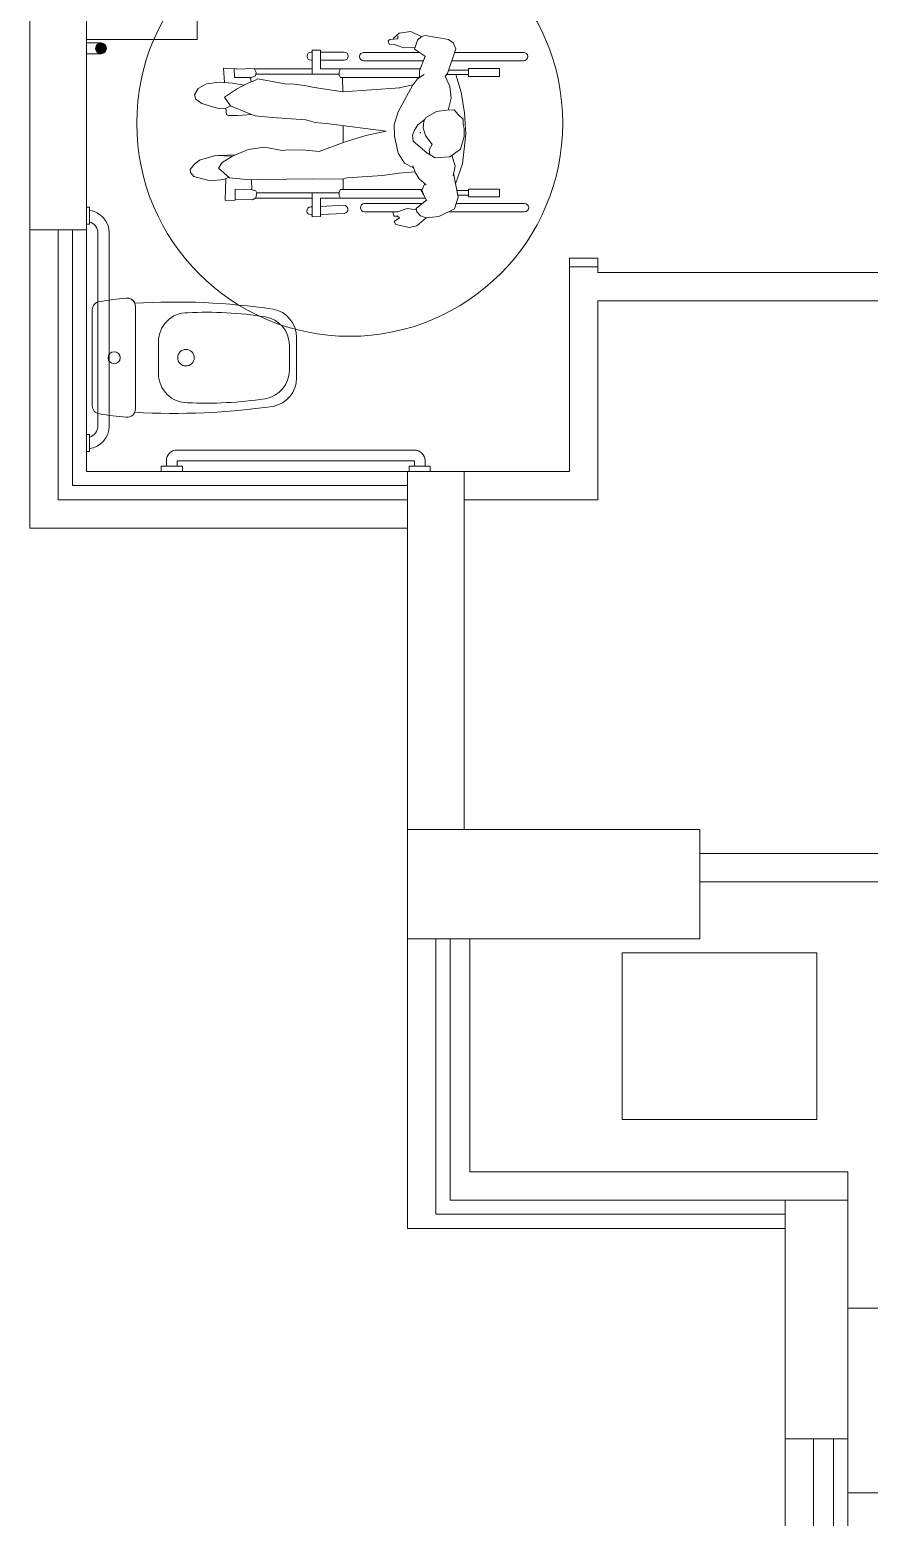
# Model space of a CAD drawing. Header units: metres. Extents: x 2855 to 2963, y 1748 to 1790.
# Drawn here: x 2856.36 to 2859.32, y 1758.49 to 1763.73 of the extents above; entities that cross this region are included whole.
import ezdxf

# ---------------------------------------------------------------- set-up
doc = ezdxf.new("R2010")
doc.units = ezdxf.units.M
doc.layers.add('PAREDES', color=7, linetype='Continuous')

msp = doc.modelspace()

# ---------------------------------------------------------------- hatches: boundary and pattern name
at = {"layer": 'PAREDES', "lineweight": 0}
h = msp.add_hatch(color=253, dxfattribs=at)
edge = h.paths.add_edge_path()
edge.add_arc((2856.611386613213, 1763.662819192647), 0.01889934769793531, 287.96603803457265, 327.19419804017224, ccw=False)
edge.add_line((2856.617216177454, 1763.644841386946), (2856.61473548144, 1763.644218913047))
edge.add_line((2856.614735481493, 1763.644218911769), (2856.61138661316, 1763.643919844323))
edge.add_line((2856.611386613213, 1763.643919845388), (2856.608435636306, 1763.644151652413))
edge.add_line((2856.60843563636, 1763.644151652839), (2856.60555704892, 1763.64484138716))
edge.add_arc((2856.611386613213, 1763.662819192647), 0.01889934769779114, 180, 252.0339619656807, ccw=False)
edge.add_arc((2856.611386613213, 1763.662819192647), 0.01889934769777722, 120.2872606572941, 180, ccw=False)
edge.add_line((2856.60185499848, 1763.679138925417), (2856.606449354458, 1763.681062241482))
edge.add_line((2856.606449354485, 1763.681062241907), (2856.611386613161, 1763.68171854097))
edge.add_line((2856.611386613213, 1763.681718541609), (2856.616323871888, 1763.681062242546))
edge.add_line((2856.616323871835, 1763.681062241907), (2856.620918227813, 1763.679138925841))
edge.add_arc((2856.611386613213, 1763.662819192647), 0.01889934769846034, 35.09016673235732, 59.71273934301911, ccw=False)
edge.add_arc((2856.649886826972, 1763.663586790453), 0.02515152846084497, 156.3314128091349, 205.952951961964)
msp.add_hatch(color=253, dxfattribs=at).paths.add_polyline_path([(2856.627271736932, 1763.652579652902, -0.2199627868662288), (2856.626850974024, 1763.673683762935, -0.1543174922274089), (2856.630285960898, 1763.662819192647, -0.1441280429517514)])

# ---------------------------------------------------------------- linework, layer by layer
at = {"layer": 'PAREDES', "color": 253, "lineweight": 0}
for p, q in [((2856.360450142468, 1763.023966906133), (2856.360450142468, 1764.548966906132)), ((2856.560450142468, 1763.023966906133), (2856.560450142468, 1764.283966906132)), ((2856.950450142471, 1764.283966906128), (2856.950450142471, 1763.693966906128)), ((2857.640229670302, 1763.698032075995), (2857.660977407579, 1763.716850569154)), ((2857.660977407579, 1763.716850569154), (2857.702494066765, 1763.722676893363)), ((2857.702494066765, 1763.722676893363), (2857.738587294169, 1763.70493401058)), ((2856.950450142471, 1763.693966906128), (2856.560450142472, 1763.693966906129)), ((2856.611386613213, 1763.681718540345), (2856.560450142472, 1763.681718540345)), ((2857.628049379398, 1763.693701339001), (2857.622395967311, 1763.689674428494)), ((2857.626498873081, 1763.677933971563), (2857.622395967311, 1763.689674428494)), ((2857.645242171942, 1763.676479162052), (2857.626498873081, 1763.677933971563)), ((2857.628049379398, 1763.693701339001), (2857.656177884119, 1763.696437703774)), ((2857.676638596904, 1763.665003408607), (2857.645242171942, 1763.676479162052)), ((2857.656177884119, 1763.696437703774), (2857.656468147743, 1763.707039377102)), ((2857.716037576792, 1763.665619288077), (2857.676638596904, 1763.665003408607)), ((2857.726088981172, 1763.692147141923), (2857.715050399845, 1763.660273299558)), ((2857.715050399845, 1763.660273299558), (2857.753519299552, 1763.63436411394)), ((2857.739463550263, 1763.70510023093), (2857.726088981172, 1763.692147141923)), ((2857.738587294169, 1763.70493401058), (2857.753224157425, 1763.707710532811)), ((2857.753224157425, 1763.707710532811), (2857.835428266964, 1763.693796689685)), ((2857.860655891622, 1763.661112431927), (2857.830955848702, 1763.573792318874)), ((2857.835428266964, 1763.693796689685), (2857.851792258223, 1763.681912924681)), ((2857.851792258223, 1763.681912924681), (2857.860655891622, 1763.661112431927)), ((2856.611386613213, 1763.643919844949), (2856.560450142472, 1763.643919844949)), ((2857.351287929017, 1763.649501596833), (2857.355157636834, 1763.649501596833)), ((2857.354851383216, 1763.621108623481), (2857.351287929017, 1763.621108623481)), ((2857.354851383216, 1763.572086831789), (2857.354851383216, 1763.656605044384)), ((2857.354851383216, 1763.656605044384), (2857.384786541172, 1763.656392328)), ((2857.384786541172, 1763.590261686494), (2857.384786541172, 1763.656392328)), ((2857.384786541172, 1763.649501596833), (2857.467895158277, 1763.649501596833)), ((2857.467895158277, 1763.621108623481), (2857.384786541172, 1763.621108623481)), ((2857.536194029063, 1763.648669298868), (2857.732279545729, 1763.648669298868)), ((2857.746618656522, 1763.619474981512), (2857.536194029063, 1763.619474981512)), ((2857.752647959201, 1763.634950970311), (2857.73273910758, 1763.583849013569)), ((2858.099584330896, 1763.619474981512), (2857.84649381577, 1763.619474981512)), ((2857.85642362974, 1763.648669298868), (2858.099584330896, 1763.648669298868)), ((2857.088701220254, 1763.590728363752), (2857.042740539619, 1763.592945325152)), ((2857.042740539619, 1763.592945325152), (2857.045838815589, 1763.542223667093)), ((2857.081339808658, 1763.560821709003), (2857.080792923757, 1763.590850741922)), ((2857.081339808658, 1763.560821709003), (2857.141472608264, 1763.559801957419)), ((2857.150354780357, 1763.592164976287), (2857.087104078967, 1763.590047513389)), ((2857.139518408316, 1763.544351019652), (2857.137839285984, 1763.559863572481)), ((2857.141472608264, 1763.559801957419), (2857.154981997364, 1763.566053036435)), ((2857.157157304151, 1763.578350625057), (2857.150354780357, 1763.592164976287)), ((2857.151203346129, 1763.590441735626), (2857.354851383216, 1763.590441735626)), ((2857.154981997364, 1763.566053036435), (2857.157157304151, 1763.578350625057)), ((2857.155333357039, 1763.550312123), (2857.163619198972, 1763.555396687896)), ((2857.449971285934, 1763.572356711277), (2857.155577346173, 1763.572356711277)), ((2857.163619198972, 1763.555396687896), (2857.265816674949, 1763.536568535392)), ((2857.384786541172, 1763.590272046846), (2857.735241462178, 1763.590272046846)), ((2857.449971285934, 1763.581470920112), (2857.454590059054, 1763.590272046846)), ((2857.449971285934, 1763.568983444023), (2857.449971285934, 1763.581470920112)), ((2857.454590059054, 1763.560182317289), (2857.449971285934, 1763.568983444023)), ((2857.732824061437, 1763.560182317289), (2857.454590059054, 1763.560182317289)), ((2857.462119665661, 1763.560182317289), (2857.462871159021, 1763.509414765947)), ((2857.726017987398, 1763.555701199614), (2857.708351622945, 1763.531858712875)), ((2857.749126522817, 1763.570915854336), (2857.726017987398, 1763.555701199614)), ((2857.73273910758, 1763.583849013569), (2857.732840493013, 1763.561442537917)), ((2857.830955848702, 1763.573792318874), (2857.822748086696, 1763.565209773216)), ((2857.822748086696, 1763.565209773216), (2857.839614629183, 1763.528065327546)), ((2857.904600231928, 1763.570293703148), (2857.827610010955, 1763.570293703148)), ((2857.90525486119, 1763.586648646734), (2857.835328649834, 1763.586648646734)), ((2857.860893909137, 1763.570293703148), (2857.87895470349, 1763.508718945485)), ((2858.014468842931, 1763.592388656954), (2857.905291229482, 1763.592388656954)), ((2857.905291229482, 1763.592388656954), (2857.905291229482, 1763.564337210355)), ((2857.905291229482, 1763.564337210355), (2858.014468842931, 1763.564337210355)), ((2858.014468842931, 1763.564337210355), (2858.014468842931, 1763.592388656954)), ((2856.940896205052, 1763.498979255297), (2856.953696628409, 1763.521313237832)), ((2856.953696628409, 1763.521313237832), (2856.982728307146, 1763.537710022661)), ((2856.982728307146, 1763.537710022661), (2857.0291421394, 1763.543645658769)), ((2857.0291421394, 1763.543645658769), (2857.074725201224, 1763.53976352476)), ((2857.046404049829, 1763.491535114985), (2857.088478199698, 1763.519422141982)), ((2857.074725201224, 1763.53976352476), (2857.11500296128, 1763.533699105471)), ((2857.088478199698, 1763.519422141982), (2857.123751587861, 1763.538408057215)), ((2857.123751587861, 1763.538408057215), (2857.155333357039, 1763.550312123)), ((2857.265816674949, 1763.536568535392), (2857.282987792523, 1763.538462713164)), ((2857.282987792523, 1763.538462713164), (2857.32827571222, 1763.532124184629)), ((2857.32827571222, 1763.532124184629), (2857.362719891549, 1763.525543608318)), ((2857.362719891549, 1763.525543608318), (2857.463875561152, 1763.509253012191)), ((2857.463875561152, 1763.509253012191), (2857.663395691484, 1763.524318431414)), ((2857.708351622945, 1763.531858712875), (2857.657577807525, 1763.439032609964)), ((2857.659543860105, 1763.523419834283), (2857.710254672691, 1763.53442706464)), ((2857.839614629183, 1763.528065327546), (2857.844085769353, 1763.487292251711)), ((2857.87895470349, 1763.508718945485), (2857.891787920415, 1763.435511205223)), ((2856.944722121512, 1763.484365816018), (2856.940896205052, 1763.498979255297)), ((2856.966269154513, 1763.46911533375), (2856.944722121512, 1763.484365816018)), ((2857.020344093141, 1763.451756514991), (2856.966269154513, 1763.46911533375)), ((2857.04835917122, 1763.450981962108), (2857.020344093141, 1763.451756514991)), ((2857.067423683451, 1763.461020533569), (2857.046404049829, 1763.491535114985)), ((2857.069603181395, 1763.460093795926), (2857.04835917122, 1763.450981962108)), ((2857.051334266933, 1763.452258019571), (2857.052667621633, 1763.430429763524)), ((2857.129568542478, 1763.434596108469), (2857.067423683451, 1763.461020533569)), ((2857.844085769353, 1763.487292251711), (2857.833964636674, 1763.445624251154)), ((2857.052667621633, 1763.430429763524), (2857.060245938103, 1763.426860608381)), ((2857.060245938103, 1763.426860608381), (2857.091954318082, 1763.426407085647)), ((2857.091954318082, 1763.426407085647), (2857.141427921079, 1763.430156712763)), ((2857.15427303162, 1763.425348321826), (2857.129568542478, 1763.434596108469)), ((2857.214602268599, 1763.41934553698), (2857.15427303162, 1763.425348321826)), ((2857.332036338099, 1763.411683553397), (2857.214602268599, 1763.41934553698)), ((2857.365483920992, 1763.401715089293), (2857.332036338099, 1763.411683553397)), ((2857.414588387557, 1763.396861640984), (2857.365483920992, 1763.401715089293)), ((2857.657577807525, 1763.439032609964), (2857.643870095408, 1763.394630116649)), ((2857.751354860072, 1763.412839311673), (2857.727176693526, 1763.394039832395)), ((2857.747922530331, 1763.405352052328), (2857.745965847341, 1763.383260117569)), ((2857.753595817881, 1763.417727720877), (2857.747922530331, 1763.405352052328)), ((2857.792281298887, 1763.440639494877), (2857.753595817881, 1763.417727720877)), ((2857.828924208982, 1763.445307112959), (2857.792281298887, 1763.440639494877)), ((2857.854785842653, 1763.446934298653), (2857.828924208982, 1763.445307112959)), ((2857.868460761199, 1763.430090896638), (2857.854785842653, 1763.446934298653)), ((2857.885983458586, 1763.413333382543), (2857.868460761199, 1763.430090896638)), ((2857.88626029558, 1763.394553293276), (2857.885983458586, 1763.413333382543)), ((2857.891787920415, 1763.435511205223), (2857.895899609412, 1763.361058870912)), ((2857.614980186738, 1763.371445081836), (2857.414588387557, 1763.396861640984)), ((2857.464181245282, 1763.39057156421), (2857.463847559726, 1763.331481567176)), ((2857.467810789512, 1763.332954781716), (2857.54429788674, 1763.355660424706)), ((2857.54429788674, 1763.355660424706), (2857.614980186738, 1763.371445081836)), ((2857.643870095408, 1763.394630116649), (2857.64477582257, 1763.354053539793)), ((2857.64477582257, 1763.354053539793), (2857.657304527777, 1763.294487924508)), ((2857.715347584472, 1763.375227254602), (2857.708407840493, 1763.356873786784)), ((2857.708407840493, 1763.356873786784), (2857.710462452767, 1763.336493590139)), ((2857.727176693526, 1763.394039832395), (2857.715347584472, 1763.375227254602)), ((2857.745965847341, 1763.383260117569), (2857.753912822388, 1763.356489633539)), ((2857.753912822388, 1763.356489633539), (2857.777733446747, 1763.324123941886)), ((2857.877489924045, 1763.307802113789), (2857.889798443856, 1763.352173375133)), ((2857.895899609412, 1763.361058870912), (2857.884584266281, 1763.256514532444)), ((2857.890565188747, 1763.380538251288), (2857.88626029558, 1763.394553293276)), ((2857.889798443856, 1763.352173375133), (2857.890565188747, 1763.380538251288)), ((2857.071719124006, 1763.282466738831), (2857.129962065314, 1763.307214952732)), ((2857.129962065314, 1763.307214952732), (2857.186652746429, 1763.315068824892)), ((2857.186652746429, 1763.315068824892), (2857.24903395514, 1763.303573304901)), ((2857.24903395514, 1763.303573304901), (2857.259777876091, 1763.305030701295)), ((2857.259777876091, 1763.305030701295), (2857.320042964637, 1763.305158327435)), ((2857.320042964637, 1763.305158327435), (2857.379297799465, 1763.300052671322)), ((2857.379297799465, 1763.300052671322), (2857.467810789512, 1763.332954781716)), ((2857.657304527777, 1763.294487924508), (2857.68013822185, 1763.259300424266)), ((2857.710462452767, 1763.336493590139), (2857.758555709276, 1763.294606486911)), ((2857.758555709276, 1763.294606486911), (2857.787516861695, 1763.277795997552)), ((2857.777733446747, 1763.324123941886), (2857.766999573292, 1763.305811859521)), ((2857.766999573292, 1763.305811859521), (2857.76867054501, 1763.288735334548)), ((2857.839931917197, 1763.281415783003), (2857.877489924045, 1763.307802113789)), ((2856.925602171821, 1763.236343842057), (2856.939016040392, 1763.253956634011)), ((2856.939016040392, 1763.253956634011), (2856.95827679697, 1763.269085400812)), ((2856.95827679697, 1763.269085400812), (2857.014242927587, 1763.286083401084)), ((2857.014242927587, 1763.286083401084), (2857.073433727466, 1763.283195297043)), ((2857.025044504792, 1763.241178073034), (2857.037899584097, 1763.261063469035)), ((2857.064195855968, 1763.207600713046), (2857.025044504792, 1763.241178073034)), ((2857.025272228768, 1763.285545247024), (2857.086261687632, 1763.288572119297)), ((2857.037899584097, 1763.261063469035), (2857.071719124006, 1763.282466738831)), ((2857.68013822185, 1763.259300424266), (2857.712091581636, 1763.24278563647)), ((2857.709763308038, 1763.249112555293), (2857.718705021365, 1763.224814081776)), ((2857.787516861695, 1763.277795997552), (2857.839931917197, 1763.281415783003)), ((2857.857813782251, 1763.248567557397), (2857.847168364901, 1763.28647692392)), ((2857.851025481897, 1763.214138255665), (2857.857813782251, 1763.248567557397)), ((2857.884584266281, 1763.256514532444), (2857.859912104483, 1763.185972449581)), ((2856.92600636283, 1763.225318478109), (2856.925602171821, 1763.236343842057)), ((2856.938545999227, 1763.212299430955), (2856.92600636283, 1763.225318478109)), ((2856.995246081164, 1763.196416412051), (2856.938545999227, 1763.212299430955)), ((2857.044139731924, 1763.201007511803), (2856.995246081164, 1763.196416412051)), ((2857.062674353808, 1763.208905598426), (2857.044139731924, 1763.201007511803)), ((2857.048204572963, 1763.12865396595), (2857.051228788749, 1763.204028344126)), ((2857.136214705929, 1763.19956303314), (2857.064195855968, 1763.207600713046)), ((2857.173969474195, 1763.201455690588), (2857.136214705929, 1763.19956303314)), ((2857.142006895751, 1763.165097722311), (2857.141092882429, 1763.199807577538)), ((2857.357668120224, 1763.203106300261), (2857.173969474195, 1763.201455690588)), ((2857.460936632672, 1763.201911677367), (2857.357668120224, 1763.203106300261)), ((2857.477967426514, 1763.207191442081), (2857.460936632672, 1763.201911677367)), ((2857.464270302912, 1763.202945157935), (2857.463816529395, 1763.166050328487)), ((2857.602736027869, 1763.214876068571), (2857.477967426514, 1763.207191442081)), ((2857.660877444761, 1763.223562612538), (2857.602736027869, 1763.214876068571)), ((2857.717314643222, 1763.228592336037), (2857.659562585928, 1763.223445431378)), ((2857.718705021365, 1763.224814081776), (2857.731416433603, 1763.204099476942)), ((2857.731416433603, 1763.204099476942), (2857.756394202492, 1763.182608757627)), ((2857.869018251884, 1763.138576363169), (2857.852785548907, 1763.223065067238)), ((2857.083413371345, 1763.166975556711), (2857.142001896659, 1763.165098906668)), ((2857.083413371345, 1763.166975556711), (2857.083689100125, 1763.128101880043)), ((2857.156536700871, 1763.16165540342), (2857.142001896659, 1763.165098906668)), ((2857.144982377359, 1763.129488881621), (2857.155964104493, 1763.136876608552)), ((2857.154523196837, 1763.135907268104), (2857.354851383216, 1763.135907268104)), ((2857.155964104493, 1763.136876608552), (2857.15962941051, 1763.153992292453)), ((2857.159494309972, 1763.153992292453), (2857.156536700871, 1763.16165540342)), ((2857.449487422234, 1763.153992292453), (2857.159494309972, 1763.153992292453)), ((2857.354851383216, 1763.153992292453), (2857.354851383216, 1763.069743959345)), ((2857.384786541172, 1763.136087317235), (2857.384786541172, 1763.071339885475)), ((2857.384786541172, 1763.136076956883), (2857.75359741057, 1763.136076956883)), ((2857.454590059054, 1763.166166686441), (2857.449971285934, 1763.157365559707)), ((2857.449971285934, 1763.157365559707), (2857.449971285934, 1763.144878083617)), ((2857.449971285934, 1763.144878083617), (2857.454590059054, 1763.136076956883)), ((2857.742134362454, 1763.166166686441), (2857.454590059054, 1763.166166686441)), ((2857.736212136007, 1763.166166686441), (2857.757776347002, 1763.128844222847)), ((2857.751387717524, 1763.187396618797), (2857.741067112674, 1763.163718099906)), ((2857.741067112674, 1763.163718099906), (2857.748850119872, 1763.144293375479)), ((2857.856281854069, 1763.097695274595), (2857.869018251884, 1763.138576363169)), ((2857.90525486119, 1763.16205671183), (2857.864507003548, 1763.16205671183)), ((2857.905291229482, 1763.145701768243), (2857.86764925723, 1763.145701768243)), ((2858.014468842931, 1763.16779672205), (2857.905291229482, 1763.16779672205)), ((2857.905291229482, 1763.16779672205), (2857.905291229482, 1763.139745275451)), ((2857.905291229482, 1763.139745275451), (2858.014468842931, 1763.139745275451)), ((2858.014468842931, 1763.139745275451), (2858.014468842931, 1763.16779672205)), ((2857.048375065847, 1763.127581958384), (2857.0836884086, 1763.128199374887)), ((2857.083673334155, 1763.130324648567), (2857.144982377359, 1763.129488881621)), ((2857.354851383216, 1763.105268964859), (2857.349615830315, 1763.105025460915)), ((2857.466097144281, 1763.110442970734), (2857.384953929329, 1763.10666902495)), ((2857.539258176428, 1763.116766351887), (2857.742979227929, 1763.116766351887)), ((2857.656664637962, 1763.087572034532), (2857.539258176428, 1763.087572034532)), ((2857.639200145417, 1763.087365440498), (2857.643019408012, 1763.072058668437)), ((2857.689668657832, 1763.098875843103), (2857.655590587562, 1763.08720417449)), ((2857.721983634642, 1763.094168252695), (2857.689668657832, 1763.098875843103)), ((2857.758972401707, 1763.129820480071), (2857.721346442074, 1763.099108996102)), ((2857.723613478656, 1763.08724659514), (2857.721346442074, 1763.099108996102)), ((2857.7357436232, 1763.072956430286), (2857.723613478656, 1763.08724659514)), ((2857.800534347251, 1763.070902928186), (2857.856281854069, 1763.097695274595)), ((2858.10264847826, 1763.087572034532), (2857.835218174693, 1763.087572034532)), ((2857.862223399062, 1763.116766351887), (2858.10264847826, 1763.116766351887)), ((2857.350934952748, 1763.07666314698), (2857.35480048196, 1763.076842931546)), ((2857.354824581435, 1763.069732926088), (2857.384786541172, 1763.071339885475)), ((2857.384786541172, 1763.078237573868), (2857.467416266713, 1763.082080656799)), ((2857.643019408012, 1763.072058668437), (2857.65583239141, 1763.072306383855)), ((2857.662395339067, 1763.066419578734), (2857.644129320768, 1763.053762822445)), ((2857.644129320768, 1763.053762822445), (2857.649268541613, 1763.043028393977)), ((2857.649268541613, 1763.043028393977), (2857.698025579004, 1763.032065380837)), ((2857.65583239141, 1763.072306383855), (2857.662395339067, 1763.066419578734)), ((2857.698025579004, 1763.032065380837), (2857.722866681514, 1763.038371707086)), ((2857.722866681514, 1763.038371707086), (2857.756545677552, 1763.066071342256)), ((2857.756545677552, 1763.066071342256), (2857.7357436232, 1763.072956430286)), ((2857.756545677552, 1763.066071342256), (2857.800534347251, 1763.070902928186)), ((2856.360450142468, 1761.973966906132), (2856.360450142468, 1763.023966906133)), ((2856.560450142468, 1763.023966906133), (2856.360450142468, 1763.023966906133)), ((2856.460450142468, 1762.073966906132), (2856.460450142468, 1763.023966906133)), ((2856.510450142468, 1762.123966906132), (2856.510450142468, 1763.023966906133)), ((2856.560450142468, 1762.173966906132), (2856.560450142468, 1763.023966906133)), ((2856.600450142333, 1762.333469805212), (2856.600450142336, 1763.013469805212)), ((2856.640450142333, 1762.333469805212), (2856.640450142335, 1763.013469805212)), ((2858.260440417437, 1762.893993997552), (2858.260440417437, 1762.173959024864)), ((2858.360470015675, 1762.923994044341), (2858.260470001639, 1762.923994044341)), ((2858.260470001639, 1762.923994044341), (2858.260470001639, 1762.893993997552)), ((2858.360470015676, 1762.923994044341), (2858.260470001638, 1762.923994044341)), ((2858.260470001638, 1762.923994044341), (2858.260470001638, 1762.893993997552)), ((2858.260470001639, 1762.893993997552), (2858.360470015675, 1762.893993997552)), ((2858.260470001638, 1762.893993997552), (2858.360470015676, 1762.893993997552)), ((2858.260502617574, 1762.893993997552), (2858.360501988429, 1762.893990596354)), ((2858.360501988429, 1762.893990596354), (2858.360466614572, 1762.873997445395)), ((2858.360470015675, 1762.893993997552), (2858.360470015675, 1762.923994044341)), ((2858.360470015676, 1762.893993997552), (2858.360470015676, 1762.923994044341)), ((2858.360438042921, 1762.873997445539), (2858.360441830067, 1762.873997445395)), ((2858.360441830067, 1762.873997445395), (2862.090451312168, 1762.873997426716)), ((2858.360462533107, 1762.773997431359), (2858.360422533711, 1762.073966906132)), ((2858.360441830067, 1762.773997431359), (2862.090451312168, 1762.773997412679)), ((2856.580450142472, 1762.742149259891), (2856.580450142472, 1762.405784552365)), ((2856.732850142475, 1762.753804092106), (2856.732850142475, 1762.394129704994)), ((2856.813650142476, 1762.517066898831), (2856.813650142476, 1762.630866898584)), ((2856.813650142476, 1762.630866898698), (2856.813650142476, 1762.517066898717)), ((2857.274650142485, 1762.530066898714), (2857.274650142485, 1762.617866898701)), ((2857.300050142485, 1762.502666898719), (2857.300050142485, 1762.645266898696)), ((2856.879200142472, 1762.248966906128), (2857.714700142471, 1762.248966906128)), ((2856.841700142472, 1762.192716906128), (2856.841700142472, 1762.211466906128)), ((2856.879200142472, 1762.211466906128), (2857.714700142471, 1762.211466906128)), ((2856.879200142472, 1762.192716906128), (2856.879200142472, 1762.211466906128)), ((2857.714700142471, 1762.192716906128), (2857.714700142471, 1762.211466906128)), ((2857.752200142471, 1762.192716906128), (2857.752200142471, 1762.211466906128)), ((2857.690450142468, 1762.173966906132), (2856.560450142468, 1762.173966906132)), ((2856.822950142473, 1762.173966906128), (2856.822950142473, 1762.192716906128)), ((2856.822950142473, 1762.192716906128), (2856.897950142472, 1762.192716906128)), ((2856.822950142473, 1762.173966906128), (2856.822950142473, 1762.192716906128)), ((2856.897950142472, 1762.173966906128), (2856.897950142472, 1762.192716906128)), ((2856.897950142472, 1762.173966906128), (2856.897950142472, 1762.192716906128)), ((2857.890450142468, 1762.173966906132), (2857.690450142468, 1762.173966906132)), ((2857.690450142468, 1760.528966906133), (2857.690450142468, 1762.173966906132)), ((2857.695950142473, 1762.173966906128), (2857.695950142473, 1762.192716906128)), ((2857.695950142473, 1762.173966906128), (2857.695950142473, 1762.192716906128)), ((2857.695950142473, 1762.192716906128), (2857.770950142472, 1762.192716906128)), ((2857.770950142472, 1762.173966906128), (2857.770950142472, 1762.192716906128)), ((2857.770950142472, 1762.173966906128), (2857.770950142472, 1762.192716906128)), ((2857.890450142466, 1760.913966906132), (2857.890450142468, 1762.173966906132)), ((2857.890450142468, 1762.173966906132), (2858.260440417437, 1762.173959024864)), ((2858.360438042921, 1762.173963117203), (2858.360441830067, 1762.173963117059)), ((2857.690450142468, 1762.123966906132), (2856.510450142468, 1762.123966906132)), ((2857.690450142468, 1762.073966906132), (2856.460450142468, 1762.073966906132)), ((2857.890450142468, 1762.073966906132), (2858.360422533711, 1762.073966906132)), ((2857.690450142468, 1761.973966906132), (2856.360450142468, 1761.973966906132)), ((2858.720450142466, 1760.913966906132), (2857.690450142466, 1760.913966906132)), ((2858.720450142466, 1760.913966906132), (2858.720450142466, 1760.528966906132)), ((2858.720450142466, 1760.828966906132), (2862.670450142467, 1760.828966906132)), ((2858.720450142466, 1760.728966906132), (2862.670450142467, 1760.728966906132)), ((2857.690450142468, 1759.508966906133), (2857.690450142468, 1760.528966906133)), ((2858.720450142466, 1760.528966906132), (2857.690450142468, 1760.528966906133)), ((2857.790450142468, 1759.558966906132), (2857.790450142468, 1760.528966906132)), ((2857.840450142468, 1759.608966906133), (2857.840450142468, 1760.528966906132)), ((2857.910450142469, 1759.708966906132), (2857.910450142468, 1760.528966906133)), ((2859.131338278294, 1760.479712447551), (2858.446338278294, 1760.479712447551)), ((2858.446338278294, 1760.479712447551), (2858.446338278294, 1759.892712447551)), ((2859.131338278294, 1760.253304053151), (2859.131338278294, 1760.479712447551)), ((2859.131338278294, 1759.892712447551), (2859.131338278294, 1760.253304053151)), ((2858.446338278294, 1759.892712447551), (2859.131338278294, 1759.892712447551)), ((2859.240450142468, 1759.708966906132), (2857.910450142469, 1759.708966906132)), ((2859.240450142468, 1759.608966906133), (2859.240450142468, 1759.708966906132)), ((2859.020450142468, 1759.608966906133), (2857.840450142468, 1759.608966906133)), ((2859.020450142468, 1758.768966906132), (2859.020450142468, 1759.608966906133)), ((2859.020450142468, 1759.608966906133), (2859.240450142468, 1759.608966906133)), ((2859.240450142468, 1759.608966906133), (2859.240450142468, 1758.768966906132)), ((2859.020450142468, 1759.558966906132), (2857.790450142468, 1759.558966906132)), ((2859.020450142468, 1759.508966906133), (2857.690450142468, 1759.508966906133)), ((2860.240450142468, 1759.228966906131), (2859.240450142468, 1759.228966906131)), ((2859.240450142468, 1759.228966906131), (2859.240450142468, 1758.578966906131)), ((2859.020450142468, 1758.768966906132), (2859.020450142468, 1756.978966906132)), ((2859.240450142468, 1758.768966906132), (2859.020450142468, 1758.768966906132)), ((2859.120450142468, 1757.078966906132), (2859.120450142468, 1758.768966906132)), ((2859.190450142468, 1757.128966906133), (2859.190450142468, 1758.768966906132)), ((2859.240450142468, 1757.178966906132), (2859.240450142468, 1758.768966906132)), ((2859.240450142468, 1758.578966906131), (2860.240450142468, 1758.578966906131))]:
    msp.add_line(p, q, dxfattribs=at)
for points in [[(2856.570450142327, 1763.103469805212), (2856.570450142327, 1763.043469805212), (2856.560450142327, 1763.043469805212), (2856.560450142328, 1763.103469805212)], [(2856.570450142472, 1762.244215095084), (2856.570450142472, 1762.304215095084), (2856.560450142472, 1762.304215095084), (2856.560450142472, 1762.244215095084)]]:
    msp.add_lwpolyline(points, close=True, dxfattribs=at)
for centre, radius in [((2857.48715232779, 1763.399270736246), 0.75), ((2856.611386613213, 1763.662819192647), 0.01889934769779801), ((2856.65773735478, 1762.573966898707), 0.02115120597989971), ((2856.910450142472, 1762.573966906128), 0.02912074028671441)]:
    msp.add_circle(centre, radius, dxfattribs=at)
for centre, radius, start, end in [((2857.351287929017, 1763.635305110157), 0.01419648667596684, 90, 270), ((2857.467895158277, 1763.635305110157), 0.01419648667596684, 270, 90), ((2857.536194029063, 1763.63407214019), 0.0145971586776792, 90, 270), ((2858.099584330896, 1763.63407214019), 0.0145971586776792, 270, 90), ((2856.560450142335, 1763.013469805212), 0.08000000000000002, 359.9999999998046, 82.81924422429314), ((2857.350275391531, 1763.090844303948), 0.01419648667596684, 92.66288997921289, 272.6628899792129), ((2857.466756705497, 1763.096261813766), 0.01419648667596684, 272.6628899792129, 92.66288997921289), ((2857.539258176428, 1763.102169193209), 0.0145971586776792, 90, 270), ((2858.10264847826, 1763.102169193209), 0.0145971586776792, 270, 90), ((2856.560450142335, 1763.013469805212), 0.04000000000000001, 359.9999999997916, 75.52248782585636), ((2856.610450144774, 1762.742149245412), 0.03, 99.0381670113933, 179.9999723478224), ((2856.702850142476, 1762.753804092104), 0.03000000000000174, 24.38821745015286, 96.57263948836064), ((2856.702850142476, 1762.753804092104), 0.03, 3.947348248508193e-09, 95.33987523605524), ((2856.610450142472, 1762.405784552367), 0.03, 180.0000000029703, 260.9618328961078), ((2856.70285014249, 1762.394129705152), 0.03, 264.6601247650959, 359.9999996984382), ((2856.560450142333, 1762.333469805212), 0.08000000000000002, 277.1807557829282, 359.9999999997916), ((2856.560450142333, 1762.333469805212), 0.04000000000000001, 284.4775121896168, 359.9999999997916), ((2856.879200142472, 1762.211466906128), 0.03750000000000001, 90, 180), ((2857.714700142471, 1762.211466906128), 0.03750000000000001, 0, 90)]:
    msp.add_arc(centre, radius, start, end, dxfattribs=at)
at = {"layer": 'PAREDES', "color": 253, "lineweight": 0, "extrusion": (0, 0, -1)}
for centre, major_axis, ratio, start_param, end_param in [((2856.837150142478, 1761.316966898912), (1.041638999301169, -1.041638999301169), 0.9999999999985322, 3.769245044292145, 3.833792412471069), ((2856.910704283598, 1761.296042983157), (-1.900979563940023, 0.08271270648692323), 0.7741838147788204, 1.442067227292006, 1.698924808627825), ((2856.910704283598, 1761.296042983157), (-1.900979563940023, 0.08271270648692323), 0.7741838147788204, 1.442067227292006, 1.698924808627825), ((2856.910704283598, 1761.296042983157), (-1.900979563940023, 0.08271270648692323), 0.7741838147788204, 1.442067227292006, 1.698924808627825), ((2856.910704283598, 1761.296042983157), (-1.900979563940023, 0.08271270648692323), 0.7741838147788204, 1.442067227292006, 1.698924808627825), ((2856.910704283598, 1761.296042983157), (-1.900979563940023, 0.08271270648692323), 0.7741838147788204, 1.442067227292006, 1.698924808627825), ((2856.910704283598, 1761.296042983157), (-1.900979563939897, 0.08271270648688694), 0.7741838147788719, 1.44206722729204, 1.698924808627846), ((2856.915250142479, 1762.630866898698), (0.07184204896399968, -0.07184204896399962), 0.9999999999925179, 2.356194490188604, 3.937288259579715), ((2856.915250142479, 1762.630866898698), (0.07184204896399968, -0.07184204896399962), 0.9999999999925179, 2.356194490188604, 3.937288259579715), ((2856.915250142479, 1762.630866898698), (0.07184204896399968, -0.07184204896399962), 0.9999999999925179, 2.356194490188604, 3.937288259579715), ((2856.915250142479, 1762.630866898698), (0.07184204896399968, -0.07184204896399962), 0.9999999999925179, 2.356194490188604, 3.937288259579715), ((2856.915250142479, 1762.630866898698), (0.07184204896399968, -0.07184204896399962), 0.9999999999925179, 2.356194490188604, 3.937288259579715), ((2856.915250142479, 1762.630866898698), (0.07184204896399968, -0.07184204896399962), 0.9999999999925179, 2.356194490188604, 3.937288259579715), ((2856.915250142479, 1762.630866898698), (0.07184204896399968, -0.07184204896399962), 0.9999999999925179, 2.356194490188604, 3.937288259579715), ((2856.915250142479, 1762.630866898698), (0.07184204896399968, -0.07184204896399962), 0.9999999999925179, 2.356194490188604, 3.937288259579715), ((2856.915250142479, 1762.630866898698), (0.07184204896399968, -0.07184204896399962), 0.9999999999925179, 2.356194490188604, 3.937288259579715), ((2856.915250142479, 1762.630866898698), (0.07184204896399968, -0.07184204896399962), 0.9999999999925179, 2.356194490188604, 3.937288259579715), ((2856.915250142479, 1762.630866898698), (0.07184204896399968, -0.07184204896399962), 0.9999999999925179, 2.356194490188604, 3.937288259579715), ((2856.915250142479, 1762.630866898698), (0.07184204896399968, -0.07184204896399962), 0.9999999999925179, 2.356194490188604, 3.937288259579715), ((2856.915250142479, 1762.630866898698), (0.07184204896399968, -0.07184204896399962), 0.9999999999925179, 2.356194490188604, 3.937288259579715), ((2856.915250142479, 1762.630866898698), (0.07184204896399968, -0.07184204896399962), 0.9999999999925179, 2.356194490188604, 3.937288259579715), ((2856.915250142479, 1762.630866898698), (0.07184204896399968, -0.07184204896399962), 0.9999999999925179, 2.356194490188604, 3.937288259579715), ((2856.915250142479, 1762.630866898698), (0.07184204896399968, -0.07184204896399962), 0.9999999999925179, 2.356194490188604, 3.937288259579715), ((2856.915250142479, 1762.630866898698), (0.07184204896399968, -0.07184204896399962), 0.9999999999925179, 2.356194490188604, 3.937288259579715), ((2856.915250142479, 1762.630866898698), (0.07184204896399968, -0.07184204896399962), 0.9999999999925179, 2.356194490188604, 3.937288259579715), ((2856.915250142479, 1762.630866898698), (0.07184204896399968, -0.07184204896399962), 0.9999999999925179, 2.356194490188604, 3.937288259579715), ((2856.915250142479, 1762.630866898698), (0.07184204896399968, -0.07184204896399962), 0.9999999999925179, 2.356194490188604, 3.937288259579715), ((2856.915250142479, 1762.630866898698), (0.07184204896399968, -0.07184204896399962), 0.9999999999925179, 2.356194490188604, 3.937288259579715), ((2856.915250142479, 1762.630866898698), (0.07184204896399968, -0.07184204896399962), 0.9999999999925179, 2.356194490188604, 3.937288259579715), ((2856.915250142479, 1762.630866898698), (0.07184204896399968, -0.07184204896399962), 0.9999999999925179, 2.356194490188604, 3.937288259579715), ((2856.915250142479, 1762.630866898698), (0.07184204896399968, -0.07184204896399962), 0.9999999999925179, 2.356194490188604, 3.937288259579715), ((2856.915250142479, 1762.630866898698), (0.07184204896399968, -0.07184204896399962), 0.9999999999925179, 2.356194490188604, 3.937288259579715), ((2856.915250142479, 1762.630866898698), (0.07184204896399968, -0.07184204896399962), 0.9999999999925179, 2.356194490188604, 3.937288259579715), ((2856.915250142479, 1762.630866898698), (0.07184204896399968, -0.07184204896399962), 0.9999999999925179, 2.356194490188604, 3.937288259579715), ((2856.915250142479, 1762.630866898698), (0.07184204896399968, -0.07184204896399962), 0.9999999999925179, 2.356194490188604, 3.937288259579715), ((2856.915250142479, 1762.630866898698), (0.07184204896399968, -0.07184204896399962), 0.9999999999925179, 2.356194490188604, 3.937288259579715), ((2856.915250142479, 1762.630866898698), (0.07184204896399968, -0.07184204896399962), 0.9999999999925179, 2.356194490188604, 3.937288259579715), ((2856.915250142479, 1762.630866898698), (0.07184204896399968, -0.07184204896399962), 0.9999999999925179, 2.356194490188604, 3.937288259579715), ((2856.915250142479, 1762.630866898698), (0.07184204896399968, -0.07184204896399962), 0.9999999999925179, 2.356194490188604, 3.937288259579715), ((2856.915250142479, 1762.630866898698), (0.07184204896399968, -0.07184204896399962), 0.9999999999925179, 2.356194490188604, 3.937288259579715), ((2856.915250142479, 1762.630866898698), (0.07184204896399968, -0.07184204896399962), 0.9999999999925179, 2.356194490188604, 3.937288259579715), ((2856.915250142479, 1762.630866898698), (0.07184204896399968, -0.07184204896399962), 0.9999999999925179, 2.356194490188604, 3.937288259579715), ((2856.915250142479, 1762.630866898698), (0.07184204896399968, -0.07184204896399962), 0.9999999999925179, 2.356194490188604, 3.937288259579715), ((2856.915250142479, 1762.630866898698), (0.07184204896399968, -0.07184204896399962), 0.9999999999925179, 2.356194490188604, 3.937288259579715), ((2856.915250142479, 1762.630866898698), (0.07184204896399968, -0.07184204896399962), 0.9999999999925179, 2.356194490188604, 3.937288259579715), ((2856.915250142479, 1762.630866898698), (0.07184204896399968, -0.07184204896399962), 0.9999999999925179, 2.356194490188604, 3.937288259579715), ((2856.915250142479, 1762.630866898698), (0.07184204896399968, -0.07184204896399962), 0.9999999999925179, 2.356194490188604, 3.937288259579715), ((2856.915250142479, 1762.630866898698), (0.07184204896399968, -0.07184204896399962), 0.9999999999925179, 2.356194490188604, 3.937288259579715), ((2856.915250142479, 1762.630866898698), (0.07184204896399968, -0.07184204896399962), 0.9999999999925179, 2.356194490188604, 3.937288259579715), ((2856.915250142479, 1762.630866898698), (0.07184204896399968, -0.07184204896399962), 0.9999999999925179, 2.356194490188604, 3.937288259579715), ((2856.915250142479, 1762.630866898698), (0.07184204896399968, -0.07184204896399962), 0.9999999999925179, 2.356194490188604, 3.937288259579715), ((2856.915250142479, 1762.630866898698), (0.07184204896399968, -0.07184204896399962), 0.9999999999925179, 2.356194490188604, 3.937288259579715), ((2856.915250142479, 1762.630866898698), (0.07184204896399968, -0.07184204896399962), 0.9999999999925179, 2.356194490188604, 3.937288259579715), ((2856.915250142479, 1762.630866898698), (0.07184204896399968, -0.07184204896399962), 0.9999999999925179, 2.356194490188604, 3.937288259579715), ((2856.915250142479, 1762.630866898698), (0.07184204896399968, -0.07184204896399962), 0.9999999999925179, 2.356194490188604, 3.937288259579715), ((2856.915250142479, 1762.630866898698), (0.07184204896399968, -0.07184204896399962), 0.9999999999925179, 2.356194490188604, 3.937288259579715), ((2856.915250142479, 1762.630866898698), (0.07184204896399968, -0.07184204896399962), 0.9999999999925179, 2.356194490188604, 3.937288259579715), ((2856.915250142479, 1762.630866898698), (0.07184204896399968, -0.07184204896399962), 0.9999999999925179, 2.356194490188604, 3.937288259579715), ((2856.915250142479, 1762.630866898698), (0.07184204896399968, -0.07184204896399962), 0.9999999999925179, 2.356194490188604, 3.937288259579715), ((2856.915250142479, 1762.630866898698), (0.07184204896399968, -0.07184204896399962), 0.9999999999925179, 2.356194490188604, 3.937288259579715), ((2856.915250142479, 1762.630866898698), (0.07184204896399968, -0.07184204896399962), 0.9999999999925179, 2.356194490188604, 3.937288259579715), ((2856.915250142479, 1762.630866898698), (0.07184204896399968, -0.07184204896399962), 0.9999999999925179, 2.356194490188604, 3.937288259579715), ((2856.915250142479, 1762.630866898698), (0.07184204896399968, -0.07184204896399962), 0.9999999999925179, 2.356194490188604, 3.937288259579715), ((2856.915250142479, 1762.630866898698), (0.07184204896399968, -0.07184204896399962), 0.9999999999925179, 2.356194490188604, 3.937288259579715), ((2856.915250142479, 1762.630866898698), (0.07184204896399968, -0.07184204896399962), 0.9999999999925179, 2.356194490188604, 3.937288259579715), ((2856.915250142479, 1762.630866898698), (0.07184204896399968, -0.07184204896399962), 0.9999999999925179, 2.356194490188604, 3.937288259579715), ((2856.915250142479, 1762.630866898698), (0.07184204896399968, -0.07184204896399962), 0.9999999999925179, 2.356194490188604, 3.937288259579715), ((2856.915250142479, 1762.630866898698), (0.07184204896399968, -0.07184204896399962), 0.9999999999925179, 2.356194490188604, 3.937288259579715), ((2856.915250142479, 1762.630866898698), (0.07184204896399968, -0.07184204896399962), 0.9999999999925179, 2.356194490188604, 3.937288259579715), ((2856.915250142479, 1762.630866898698), (0.07184204896399968, -0.07184204896399962), 0.9999999999925179, 2.356194490188604, 3.937288259579715), ((2856.915250142479, 1762.630866898698), (0.07184204896399968, -0.07184204896399962), 0.9999999999925179, 2.356194490188604, 3.937288259579715), ((2856.915250142479, 1762.630866898698), (0.07184204896399968, -0.07184204896399962), 0.9999999999925179, 2.356194490188604, 3.937288259579715), ((2856.915250142479, 1762.630866898698), (0.07184204896399968, -0.07184204896399962), 0.9999999999925179, 2.356194490188604, 3.937288259579715), ((2856.915250142479, 1762.630866898698), (0.07184204896399968, -0.07184204896399962), 0.9999999999925179, 2.356194490188604, 3.937288259579715), ((2856.915250142479, 1762.630866898698), (0.07184204896399968, -0.07184204896399962), 0.9999999999925179, 2.356194490188604, 3.937288259579715), ((2856.915250142479, 1762.630866898698), (0.07184204896399968, -0.07184204896399962), 0.9999999999925179, 2.356194490188604, 3.937288259579715), ((2856.915250142479, 1762.630866898698), (0.07184204896399968, -0.07184204896399962), 0.9999999999925179, 2.356194490188604, 3.937288259579715), ((2856.915250142479, 1762.630866898698), (0.07184204896399968, -0.07184204896399962), 0.9999999999925179, 2.356194490188604, 3.937288259579715), ((2856.915250142479, 1762.630866898698), (0.07184204896399968, -0.07184204896399962), 0.9999999999925179, 2.356194490188604, 3.937288259579715), ((2856.915250142479, 1762.630866898698), (0.07184204896399968, -0.07184204896399962), 0.9999999999925179, 2.356194490188604, 3.937288259579715), ((2856.915250142479, 1762.630866898698), (0.07184204896399968, -0.07184204896399962), 0.9999999999925179, 2.356194490188604, 3.937288259579715), ((2856.915250142479, 1762.630866898698), (0.07184204896399968, -0.07184204896399962), 0.9999999999925179, 2.356194490188604, 3.937288259579715), ((2856.915250142479, 1762.630866898698), (0.07184204896399968, -0.07184204896399962), 0.9999999999925179, 2.356194490188604, 3.937288259579715), ((2856.915250142479, 1762.630866898698), (0.07184204896399968, -0.07184204896399962), 0.9999999999925179, 2.356194490188604, 3.937288259579715), ((2856.915250142479, 1762.630866898698), (0.07184204896399968, -0.07184204896399962), 0.9999999999925179, 2.356194490188604, 3.937288259579715), ((2856.915250142479, 1762.630866898698), (0.07184204896399968, -0.07184204896399962), 0.9999999999925179, 2.356194490188604, 3.937288259579715), ((2856.915250142479, 1762.630866898698), (0.07184204896399968, -0.07184204896399962), 0.9999999999925179, 2.356194490188604, 3.937288259579715), ((2856.915250142479, 1762.630866898698), (0.07184204896399968, -0.07184204896399962), 0.9999999999925179, 2.356194490188604, 3.937288259579715), ((2856.915250142479, 1762.630866898698), (0.07184204896399968, -0.07184204896399962), 0.9999999999925179, 2.356194490188604, 3.937288259579715), ((2856.915250142479, 1762.630866898698), (0.07184204896399968, -0.07184204896399962), 0.9999999999925179, 2.356194490188604, 3.937288259579715), ((2856.915250142479, 1762.630866898698), (0.07184204896399968, -0.07184204896399962), 0.9999999999925179, 2.356194490188604, 3.937288259579715), ((2856.915250142479, 1762.630866898698), (0.07184204896399968, -0.07184204896399962), 0.9999999999925179, 2.356194490188604, 3.937288259579715), ((2856.915250142479, 1762.630866898698), (0.07184204896399968, -0.07184204896399962), 0.9999999999925179, 2.356194490188604, 3.937288259579715), ((2856.915250142479, 1762.630866898698), (0.07184204896399968, -0.07184204896399962), 0.9999999999925179, 2.356194490188604, 3.937288259579715), ((2856.915250142479, 1762.630866898698), (0.07184204896399968, -0.07184204896399962), 0.9999999999925179, 2.356194490188604, 3.937288259579715), ((2856.915250142479, 1762.630866898698), (0.07184204896399968, -0.07184204896399962), 0.9999999999925179, 2.356194490188604, 3.937288259579715), ((2856.915250142479, 1762.630866898698), (0.07184204896399968, -0.07184204896399962), 0.9999999999925179, 2.356194490188604, 3.937288259579715), ((2856.915250142479, 1762.630866898698), (0.07184204896399968, -0.07184204896399962), 0.9999999999925179, 2.356194490188604, 3.937288259579715), ((2856.915250142479, 1762.630866898698), (0.07184204896399968, -0.07184204896399962), 0.9999999999925179, 2.356194490188604, 3.937288259579715), ((2856.915250142479, 1762.630866898698), (0.07184204896399968, -0.07184204896399962), 0.9999999999925179, 2.356194490188604, 3.937288259579715), ((2856.915250142479, 1762.630866898698), (0.07184204896399968, -0.07184204896399962), 0.9999999999925179, 2.356194490188604, 3.937288259579715), ((2856.915250142479, 1762.630866898698), (0.07184204896399968, -0.07184204896399962), 0.9999999999925179, 2.356194490188604, 3.937288259579715), ((2856.915250142479, 1762.630866898698), (0.07184204896399968, -0.07184204896399962), 0.9999999999925179, 2.356194490188604, 3.937288259579715), ((2856.915250142479, 1762.630866898698), (0.07184204896399968, -0.07184204896399962), 0.9999999999925179, 2.356194490188604, 3.937288259579715), ((2856.915250142479, 1762.630866898698), (0.07184204896399968, -0.07184204896399962), 0.9999999999925179, 2.356194490188604, 3.937288259579715), ((2856.915250142479, 1762.630866898698), (0.07184204896399968, -0.07184204896399962), 0.9999999999925179, 2.356194490188604, 3.937288259579715), ((2856.915250142479, 1762.630866898698), (0.07184204896399968, -0.07184204896399962), 0.9999999999925179, 2.356194490188604, 3.937288259579715), ((2856.915250142479, 1762.630866898698), (0.07184204896399968, -0.07184204896399962), 0.9999999999925179, 2.356194490188604, 3.937288259579715), ((2856.915250142479, 1762.630866898698), (0.07184204896399968, -0.07184204896399962), 0.9999999999925179, 2.356194490188604, 3.937288259579715), ((2856.915250142479, 1762.630866898698), (0.07184204896399968, -0.07184204896399962), 0.9999999999925179, 2.356194490188604, 3.937288259579715), ((2856.915250142479, 1762.630866898698), (0.07184204896399968, -0.07184204896399962), 0.9999999999925179, 2.356194490188604, 3.937288259579715), ((2856.915250142479, 1762.630866898698), (0.07184204896399968, -0.07184204896399962), 0.9999999999925179, 2.356194490188604, 3.937288259579715), ((2856.915250142479, 1762.630866898698), (0.07184204896399968, -0.07184204896399962), 0.9999999999925179, 2.356194490188604, 3.937288259579715), ((2856.915250142479, 1762.630866898698), (0.07184204896399968, -0.07184204896399962), 0.9999999999925179, 2.356194490188604, 3.937288259579715), ((2856.915250142479, 1762.630866898698), (0.07184204896399968, -0.07184204896399962), 0.9999999999925179, 2.356194490188604, 3.937288259579715), ((2856.915250142479, 1762.630866898698), (0.07184204896399968, -0.07184204896399962), 0.9999999999925179, 2.356194490188604, 3.937288259579715), ((2856.915250142479, 1762.630866898698), (0.07184204896399968, -0.07184204896399962), 0.9999999999925179, 2.356194490188604, 3.937288259579715), ((2856.915250142479, 1762.630866898698), (0.07184204896399968, -0.07184204896399962), 0.9999999999925179, 2.356194490188604, 3.937288259579715), ((2856.915250142479, 1762.630866898698), (0.07184204896399968, -0.07184204896399962), 0.9999999999925179, 2.356194490188604, 3.937288259579715), ((2856.915250142479, 1762.630866898698), (0.07184204896399968, -0.07184204896399962), 0.9999999999925179, 2.356194490188604, 3.937288259579715), ((2856.915250142479, 1762.630866898698), (0.07184204896399968, -0.07184204896399962), 0.9999999999925179, 2.356194490188604, 3.937288259579715), ((2856.915250142479, 1762.630866898698), (0.07184204896399968, -0.07184204896399962), 0.9999999999925179, 2.356194490188604, 3.937288259579715), ((2856.915250142479, 1762.630866898698), (0.07184204896399968, -0.07184204896399962), 0.9999999999925179, 2.356194490188604, 3.937288259579715), ((2856.915250142479, 1762.630866898698), (0.07184204896399968, -0.07184204896399962), 0.9999999999925179, 2.356194490188604, 3.937288259579715), ((2856.915250142479, 1762.630866898698), (0.07184204896399968, -0.07184204896399962), 0.9999999999925179, 2.356194490188604, 3.937288259579715), ((2856.915250142479, 1762.630866898698), (0.07184204896399968, -0.07184204896399962), 0.9999999999925179, 2.356194490188604, 3.937288259579715), ((2856.915250142479, 1762.630866898698), (0.07184204896399968, -0.07184204896399962), 0.9999999999925179, 2.356194490188604, 3.937288259579715), ((2856.915250142479, 1762.630866898698), (0.07184204896399968, -0.07184204896399962), 0.9999999999925179, 2.356194490188604, 3.937288259579715), ((2856.915250142479, 1762.630866898698), (0.07184204896399968, -0.07184204896399962), 0.9999999999925179, 2.356194490188604, 3.937288259579715), ((2856.915250142479, 1762.630866898698), (0.07184204896399968, -0.07184204896399962), 0.9999999999925179, 2.356194490188604, 3.937288259579715), ((2856.915250142479, 1762.630866898698), (0.07184204896399968, -0.07184204896399962), 0.9999999999925179, 2.356194490188604, 3.937288259579715), ((2856.915250142479, 1762.630866898698), (0.07184204896399968, -0.07184204896399962), 0.9999999999925179, 2.356194490188604, 3.937288259579715), ((2856.915250142479, 1762.630866898698), (0.07184204896399968, -0.07184204896399962), 0.9999999999925179, 2.356194490188604, 3.937288259579715), ((2856.915250142479, 1762.630866898698), (0.07184204896399968, -0.07184204896399962), 0.9999999999925179, 2.356194490188604, 3.937288259579715), ((2856.915250142479, 1762.630866898698), (0.07184204896399968, -0.07184204896399962), 0.9999999999925179, 2.356194490188604, 3.937288259579715), ((2856.915250142479, 1762.630866898698), (0.07184204896399968, -0.07184204896399962), 0.9999999999925179, 2.356194490188604, 3.937288259579715), ((2856.915250142479, 1762.630866898698), (0.07184204896399968, -0.07184204896399962), 0.9999999999925179, 2.356194490188604, 3.937288259579715), ((2856.915250142479, 1762.630866898698), (0.07184204896399968, -0.07184204896399962), 0.9999999999925179, 2.356194490188604, 3.937288259579715), ((2856.915250142479, 1762.630866898698), (0.07184204896399968, -0.07184204896399962), 0.9999999999925179, 2.356194490188604, 3.937288259579715), ((2856.915250142479, 1762.630866898698), (0.07184204896399968, -0.07184204896399962), 0.9999999999925179, 2.356194490188604, 3.937288259579715), ((2856.915250142479, 1762.630866898698), (0.07184204896399968, -0.07184204896399962), 0.9999999999925179, 2.356194490188604, 3.937288259579715), ((2856.915250142479, 1762.630866898698), (0.07184204896399968, -0.07184204896399962), 0.9999999999925179, 2.356194490188604, 3.937288259579715), ((2856.915250142479, 1762.630866898698), (0.07184204896399968, -0.07184204896399962), 0.9999999999925179, 2.356194490188604, 3.937288259579715), ((2856.915250142479, 1762.630866898698), (0.07184204896399968, -0.07184204896399962), 0.9999999999925179, 2.356194490188604, 3.937288259579715), ((2856.915250142479, 1762.630866898698), (0.07184204896399968, -0.07184204896399962), 0.9999999999925179, 2.356194490188604, 3.937288259579715), ((2856.915250142479, 1762.630866898698), (0.07184204896399968, -0.07184204896399962), 0.9999999999925179, 2.356194490188604, 3.937288259579715), ((2856.915250142479, 1762.630866898698), (0.07184204896399968, -0.07184204896399962), 0.9999999999925179, 2.356194490188604, 3.937288259579715), ((2856.915250142479, 1762.630866898698), (0.07184204896399968, -0.07184204896399962), 0.9999999999925179, 2.356194490188604, 3.937288259579715), ((2856.915250142479, 1762.630866898698), (0.07184204896399968, -0.07184204896399962), 0.9999999999925179, 2.356194490188604, 3.937288259579715), ((2856.915250142479, 1762.630866898698), (0.07184204896399968, -0.07184204896399962), 0.9999999999925179, 2.356194490188604, 3.937288259579715), ((2856.915250142479, 1762.630866898698), (0.07184204896399968, -0.07184204896399962), 0.9999999999925179, 2.356194490188604, 3.937288259579715), ((2856.915250142479, 1762.630866898698), (0.07184204896399968, -0.07184204896399962), 0.9999999999925179, 2.356194490188604, 3.937288259579715), ((2856.915250142479, 1762.630866898698), (0.07184204896399968, -0.07184204896399962), 0.9999999999925179, 2.356194490188604, 3.937288259579715), ((2856.915250142479, 1762.630866898698), (0.07184204896399968, -0.07184204896399962), 0.9999999999925179, 2.356194490188604, 3.937288259579715), ((2856.915250142479, 1762.630866898698), (0.07184204896399968, -0.07184204896399962), 0.9999999999925179, 2.356194490188604, 3.937288259579715), ((2856.915250142479, 1762.630866898698), (0.07184204896399968, -0.07184204896399962), 0.9999999999925179, 2.356194490188604, 3.937288259579715), ((2856.915250142479, 1762.630866898698), (0.07184204896399968, -0.07184204896399962), 0.9999999999925179, 2.356194490188604, 3.937288259579715), ((2856.915250142479, 1762.630866898698), (0.07184204896399968, -0.07184204896399962), 0.9999999999925179, 2.356194490188604, 3.937288259579715), ((2856.915250142479, 1762.630866898698), (0.07184204896399968, -0.07184204896399962), 0.9999999999925179, 2.356194490188604, 3.937288259579715), ((2856.915250142479, 1762.630866898698), (0.07184204896399968, -0.07184204896399962), 0.9999999999925179, 2.356194490188604, 3.937288259579715), ((2856.915250142479, 1762.630866898698), (0.07184204896400667, -0.07184204896400662), 0.9999999999921847, 2.356194490188437, 3.937288259579741), ((2857.016284271025, 1762.02771911404), (-0.9949598809460598, 0.05196181422964737), 0.7079080672052747, 1.43317711525643, 1.708415538344994), ((2857.173050142483, 1762.617866898701), (-0.07184204896361371, -0.07184204896361375), 0.9999999999969681, 2.515717583851982, 3.926990816988758), ((2857.198450142483, 1762.645266898696), (0.07184204896358883, -0.07184204896358874), 0.999999999997075, 4.111646651882912, 5.497787143780675), ((2856.915250142479, 1762.517066898717), (-0.07184204896400662, -0.07184204896400666), 0.9999999999921844, -0.7956956059899485, 0.7853981634013563), ((2857.173050142483, 1762.530066898714), (0.07184204896361374, -0.0718420489636137), 0.9999999999969676, 5.497787143780622, 6.909060376917397), ((2857.198450142483, 1762.502666898719), (-0.07184204896358874, -0.07184204896358883), 0.999999999997075, 3.926990816988704, 5.313131308886467), ((2857.016284271025, 1763.120214683375), (-0.9949598809460566, -0.05196181422964936), 0.7079080672052771, 4.574769768834591, 4.850008191923156), ((2856.837150142478, 1763.830966898503), (-1.041638999302871, -1.041638999302872), 0.9999999999996282, -0.692199758900996, -0.627652389087166), ((2856.910704283605, 1763.851890814258), (-1.900979564003026, -0.08271270651198545), 0.7741838147527584, 4.584260498568855, 4.841118079851663)]:
    msp.add_ellipse(centre, major_axis=major_axis, ratio=ratio, start_param=start_param, end_param=end_param, dxfattribs=at)
at = {"layer": 'PAREDES', "color": 253, "lineweight": 0}
msp.add_point((2857.736237884997, 1763.366264476792), dxfattribs=at)

doc.saveas('drawing.dxf')
